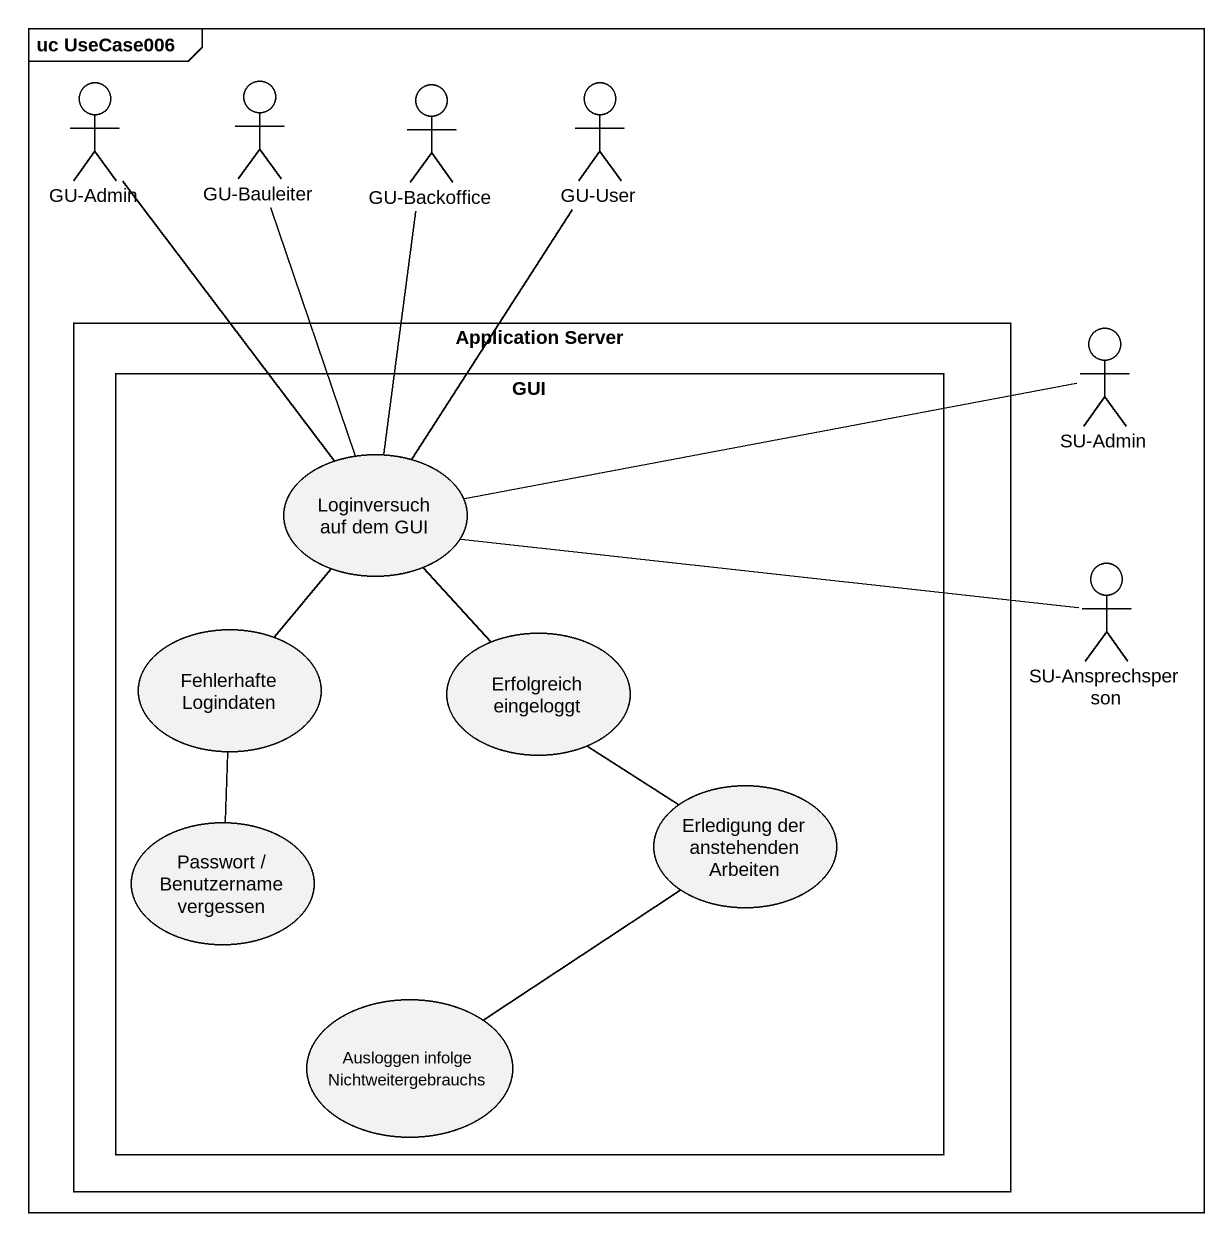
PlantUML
@startuml
mainframe uc UseCase006
actor "GU-Admin" as GU_Admin
actor "GU-Bauleiter" as GU_Bauleiter
actor "GU-Backoffice" as GU_Backoffice
actor "GU-User" as GU_User
rectangle "Application Server" as Application_Server {
  rectangle GUI {
    usecase "Loginversuch auf dem GUI" as Loginversuch_auf_dem_GUI
    usecase "Fehlerhafte Logindaten" as Fehlerhafte_Logindaten
    usecase "Erfolgreich eingeloggt" as Erfolgreich_eingeloggt
    usecase "Passwort / Benutzername vergessen" as Passwort_Benutzername
    usecase "Erledigung der anstehenden Arbeiten" as Erledigung_der_anstehenden
    usecase "Ausloggen infolge Nichtweitergebrauchs" as Ausloggen_infolge
  }
}
actor "SU-Admin" as SU_Admin
actor "SU-Ansprechsperson" as SU_Ansprechsperson
GU_Admin -- Loginversuch_auf_dem_GUI
GU_Bauleiter -- Loginversuch_auf_dem_GUI
GU_Backoffice -- Loginversuch_auf_dem_GUI
GU_User -- Loginversuch_auf_dem_GUI
SU_Admin -left- Loginversuch_auf_dem_GUI
Loginversuch_auf_dem_GUI -- Fehlerhafte_Logindaten
Loginversuch_auf_dem_GUI -- Erfolgreich_eingeloggt
SU_Ansprechsperson -left- Loginversuch_auf_dem_GUI
Fehlerhafte_Logindaten -- Passwort_Benutzername
Erfolgreich_eingeloggt -- Erledigung_der_anstehenden
Erledigung_der_anstehenden -- Ausloggen_infolge
@enduml
